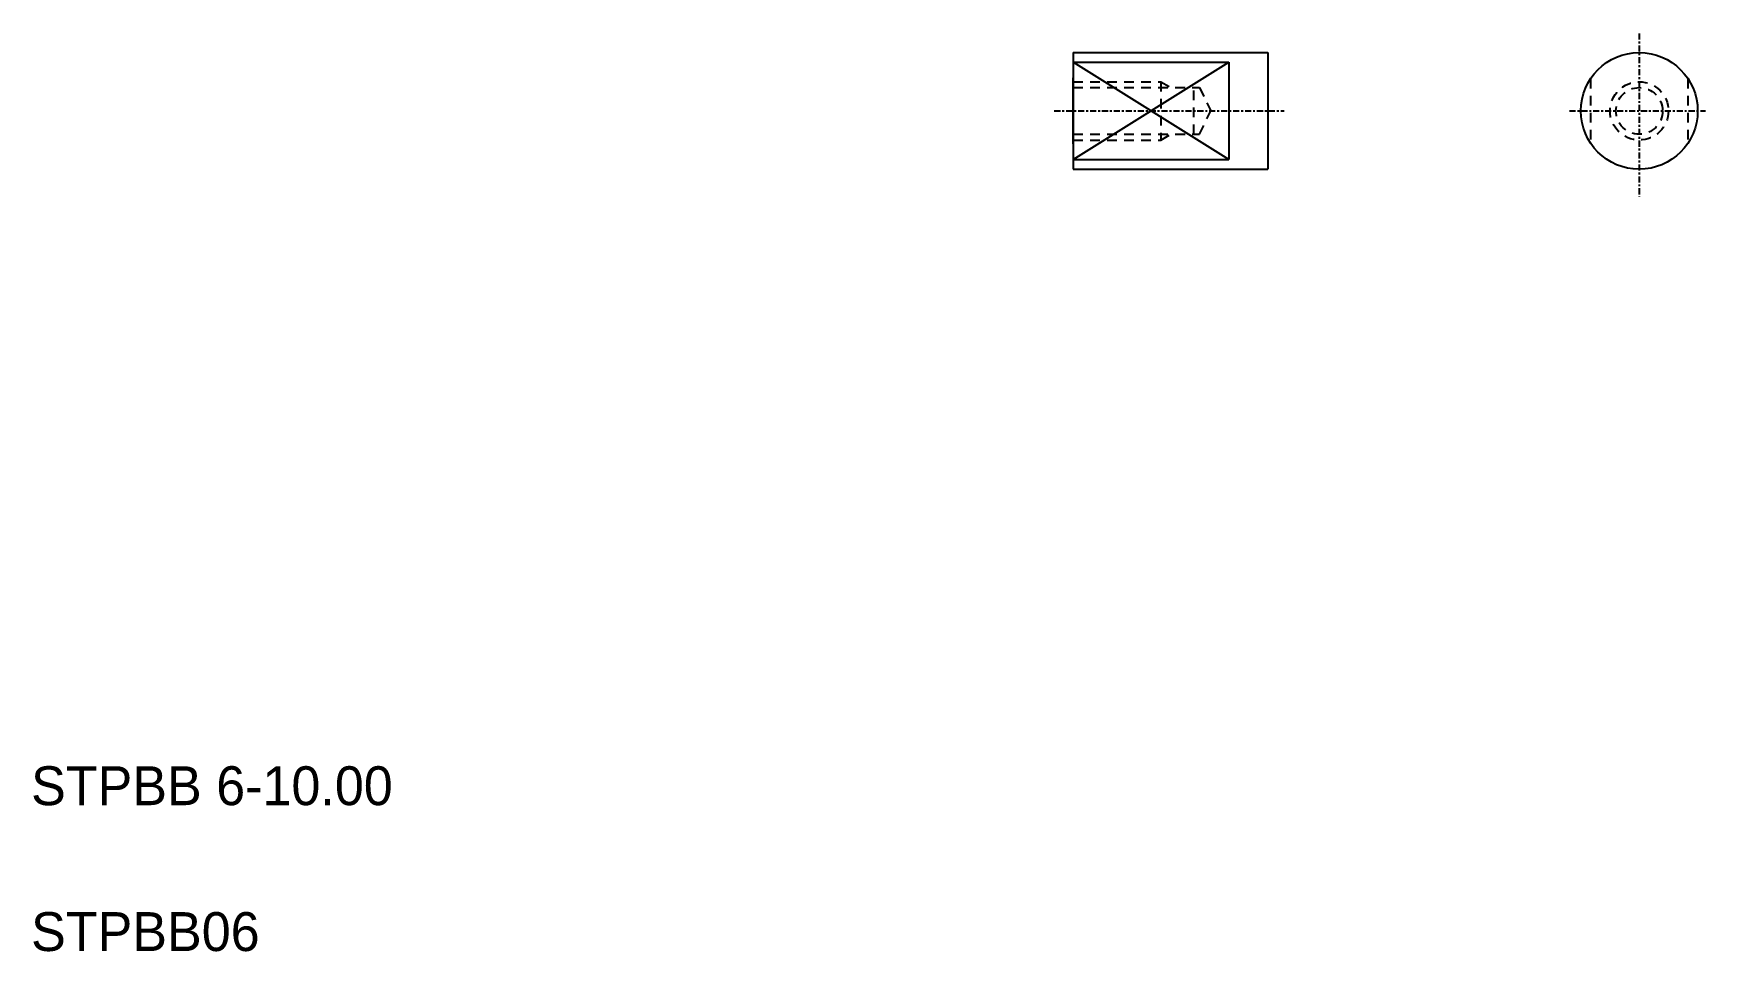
# Model space of a CAD drawing. Extents: x 5.1 to 91, y 5 to 52.2.
import ezdxf

# ---------------------------------------------------------------- set-up
doc = ezdxf.new("R2010")
doc.units = 0
doc.header["$LTSCALE"] = 0.25
doc.linetypes.add('CENTER', pattern=[2, 1.25, -0.25, 0.25, -0.25])
doc.linetypes.add('DASHED', pattern=[3.5, 2, -1.5])
doc.layers.get('0').update_dxf_attribs({"linetype": 'CONTINUOUS'})
doc.layers.add('CENTER', color=1, linetype='CENTER')

msp = doc.modelspace()

# ---------------------------------------------------------------- linework, layer by layer
for p, q in [((58.54, 51.199), (68.54, 51.199)), ((58.54, 51.199), (58.54, 45.199)), ((58.54, 50.699), (66.54, 50.699)), ((61.04, 51.199), (61.04, 51.199)), ((63.54, 51.199), (63.54, 51.199)), ((66.54, 50.699), (66.54, 45.699)), ((68.54, 51.199), (68.54, 45.199)), ((58.54, 46.499), (58.54, 49.899)), ((58.54, 45.699), (66.54, 45.699)), ((58.54, 45.199), (68.54, 45.199))]:
    msp.add_line(p, q)
at = {"color": 3}
for p, q in [((66.54, 45.699), (58.54, 50.699)), ((58.54, 45.699), (66.54, 50.699))]:
    msp.add_line(p, q, dxfattribs=at)
at = {"color": 3, "linetype": 'DASHED'}
for p, q in [((85.13, 49.858), (85.13, 46.541)), ((90.13, 49.858), (90.13, 46.541)), ((58.54, 49.699), (63.04, 49.699)), ((58.54, 49.399), (65.04, 49.399)), ((63.04, 49.699), (63.04, 46.699)), ((63.04, 49.699), (63.56, 49.399)), ((64.74, 46.999), (64.74, 49.399)), ((65.04, 49.399), (65.612, 48.199)), ((65.04, 46.999), (65.612, 48.199)), ((58.54, 46.999), (65.04, 46.999)), ((58.54, 46.699), (63.04, 46.699)), ((63.04, 46.699), (63.56, 46.999))]:
    msp.add_line(p, q, dxfattribs=at)
msp.add_circle((87.63, 48.199), 3)
for radius in [1.5, 1.2]:
    msp.add_circle((87.63, 48.199), radius, dxfattribs=at)
at = {"layer": 'CENTER', "color": 1, "linetype": 'CENTER'}
for p, q in [((87.63, 52.184), (87.63, 43.804)), ((57.573, 48.199), (69.39, 48.199)), ((84.041, 48.199), (91.037, 48.199))]:
    msp.add_line(p, q, dxfattribs=at)

# ---------------------------------------------------------------- texts
for s, p in [('STPBB 6-10.00', (5, 12.5)), ('STPBB06', (5, 5))]:
    msp.add_text(s, height=2).set_placement(p)

doc.saveas('drawing.dxf')
